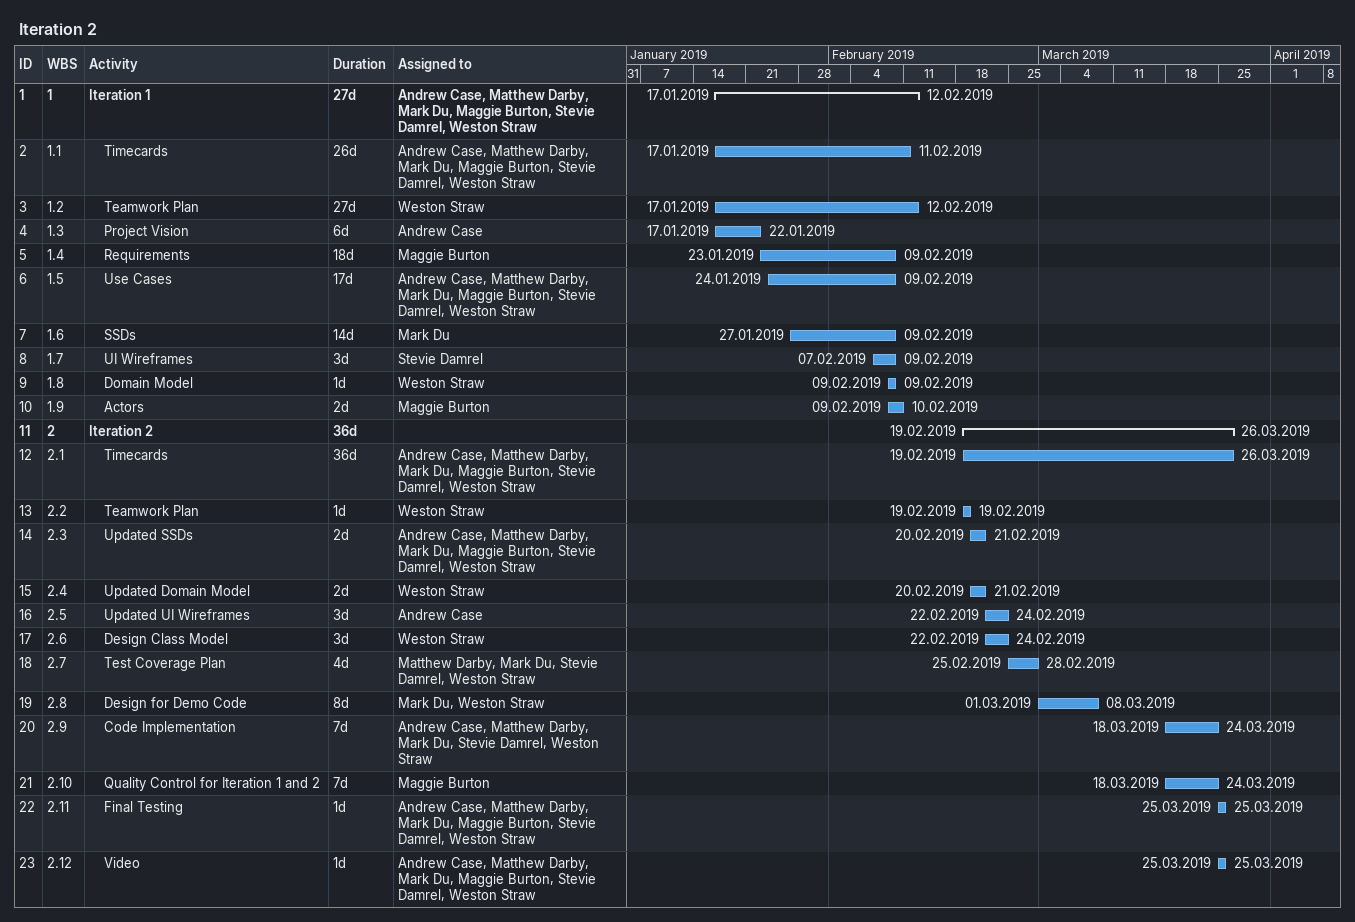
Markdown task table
Iteration 2

| ID | WBS | Task | Duration | Start | Finish | Resources |
|---|---|---|---|---|---|---|
| 1 | 1 | **Iteration 1** | 27d | 2019-01-17 | 2019-02-12 | Andrew Case, Matthew Darby, Mark Du, Maggie Burton, Stevie Damrel, Weston Straw |
| 2 | 1.1 | Timecards | 26d | 2019-01-17 | 2019-02-11 | Andrew Case, Matthew Darby, Mark Du, Maggie Burton, Stevie Damrel, Weston Straw |
| 3 | 1.2 | Teamwork Plan | 27d | 2019-01-17 | 2019-02-12 | Weston Straw |
| 4 | 1.3 | Project Vision | 6d | 2019-01-17 | 2019-01-22 | Andrew Case |
| 5 | 1.4 | Requirements | 18d | 2019-01-23 | 2019-02-09 | Maggie Burton |
| 6 | 1.5 | Use Cases | 17d | 2019-01-24 | 2019-02-09 | Andrew Case, Matthew Darby, Mark Du, Maggie Burton, Stevie Damrel, Weston Straw |
| 7 | 1.6 | SSDs | 14d | 2019-01-27 | 2019-02-09 | Mark Du |
| 8 | 1.7 | UI Wireframes | 3d | 2019-02-07 | 2019-02-09 | Stevie Damrel |
| 9 | 1.8 | Domain Model | 1d | 2019-02-09 | 2019-02-09 | Weston Straw |
| 10 | 1.9 | Actors | 2d | 2019-02-09 | 2019-02-10 | Maggie Burton |
| 11 | 2 | **Iteration 2** | 36d | 2019-02-19 | 2019-03-26 |  |
| 12 | 2.1 | Timecards | 36d | 2019-02-19 | 2019-03-26 | Andrew Case, Matthew Darby, Mark Du, Maggie Burton, Stevie Damrel, Weston Straw |
| 13 | 2.2 | Teamwork Plan | 1d | 2019-02-19 | 2019-02-19 | Weston Straw |
| 14 | 2.3 | Updated SSDs | 2d | 2019-02-20 | 2019-02-21 | Andrew Case, Matthew Darby, Mark Du, Maggie Burton, Stevie Damrel, Weston Straw |
| 15 | 2.4 | Updated Domain Model | 2d | 2019-02-20 | 2019-02-21 | Weston Straw |
| 16 | 2.5 | Updated UI Wireframes | 3d | 2019-02-22 | 2019-02-24 | Andrew Case |
| 17 | 2.6 | Design Class Model | 3d | 2019-02-22 | 2019-02-24 | Weston Straw |
| 18 | 2.7 | Test Coverage Plan | 4d | 2019-02-25 | 2019-02-28 | Matthew Darby, Mark Du, Stevie Damrel, Weston Straw |
| 19 | 2.8 | Design for Demo Code | 8d | 2019-03-01 | 2019-03-08 | Mark Du, Weston Straw |
| 20 | 2.9 | Code Implementation | 7d | 2019-03-18 | 2019-03-24 | Andrew Case, Matthew Darby, Mark Du, Stevie Damrel, Weston Straw |
| 21 | 2.10 | Quality Control for Iteration 1 and 2 | 7d | 2019-03-18 | 2019-03-24 | Maggie Burton |
| 22 | 2.11 | Final Testing | 1d | 2019-03-25 | 2019-03-25 | Andrew Case, Matthew Darby, Mark Du, Maggie Burton, Stevie Damrel, Weston Straw |
| 23 | 2.12 | Video | 1d | 2019-03-25 | 2019-03-25 | Andrew Case, Matthew Darby, Mark Du, Maggie Burton, Stevie Damrel, Weston Straw |
